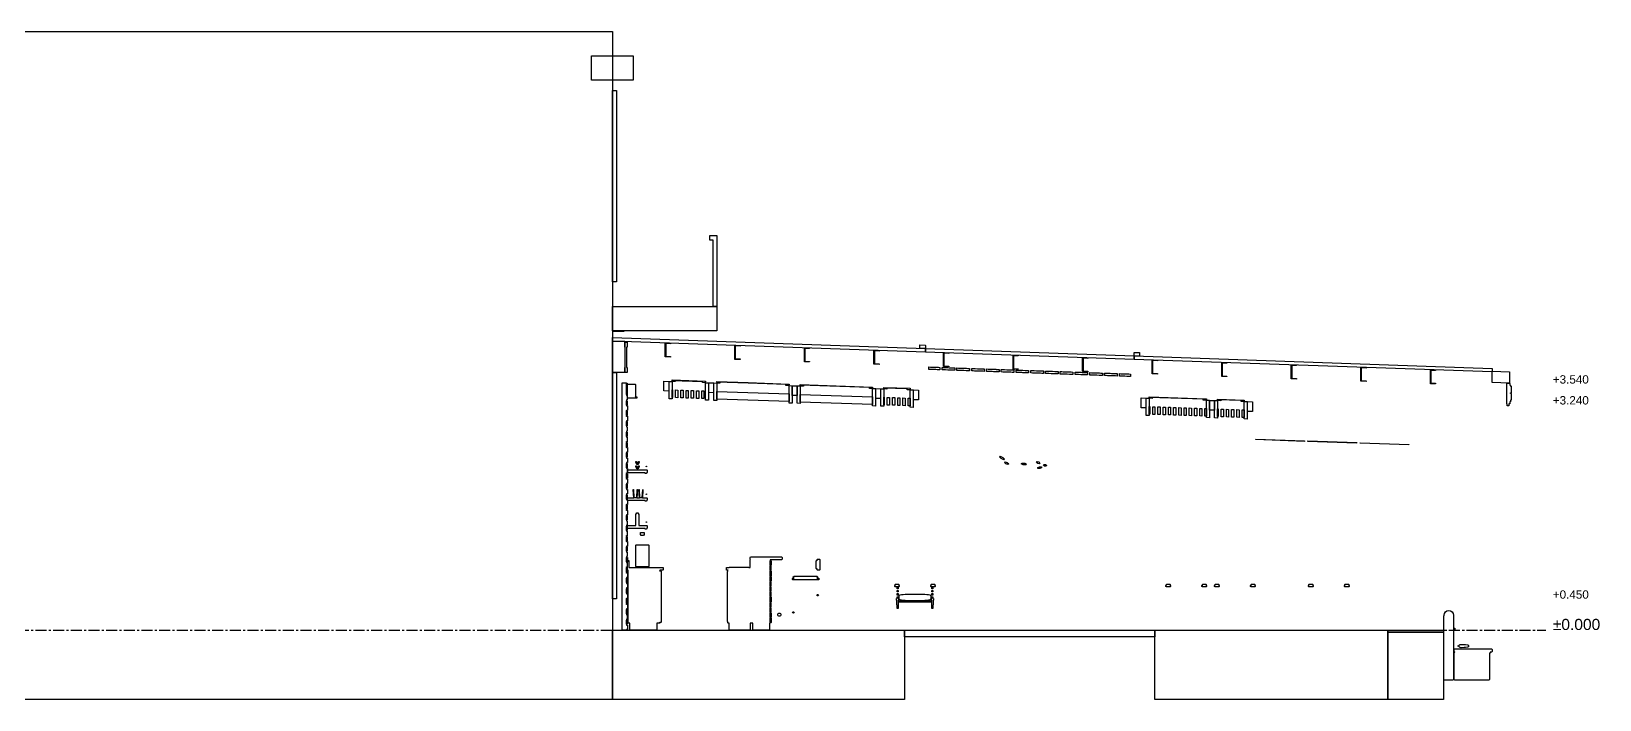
# Model space of a CAD drawing. Header units: millimetres. Extents: x -2320 to 44593, y -183000 to 30400.
# Drawn here: x 22047 to 44593, y -74000 to -64400 of the extents above; entities that cross this region are included whole.
import ezdxf

# ---------------------------------------------------------------- set-up
doc = ezdxf.new("R2010")
doc.units = ezdxf.units.MM
doc.header["$LTSCALE"] = 50
doc.linetypes.add('CENTER', pattern=[5.08, 3.175, -0.635, 0.635, -0.635])
for name, color, linetype in [('A-BLDG', 8, 'Continuous'), ('A-DIMS', 1, 'Continuous'), ('A-SECT', 7, 'Continuous'), ('S-GRID', 8, 'CENTER')]:
    doc.layers.add(name, color=color, linetype=linetype)
doc.styles.add('VN', font='arial.ttf')

msp = doc.modelspace()

# ---------------------------------------------------------------- linework, layer by layer
at = {"layer": 'A-BLDG'}
for points in [[(30400, -74000), (0, -74000), (0, -64400), (30400, -64400)], [(30700, -65100), (30100, -65100), (30100, -64750), (30700, -64750)], [(30400, -68000), (30400, -65250), (30460, -65250), (30460, -68000)], [(31850, -68350), (31850, -67400), (31800, -67400), (31800, -67330), (31900, -67330), (31900, -67350), (31900, -67400), (31900, -68350)], [(31900, -68700), (30400, -68700), (30400, -68350), (31900, -68350)], [(30610, -69300), (30580, -69300), (30580, -69230), (30584, -69230), (30584, -68935), (30580, -68935), (30580, -68865), (30610, -68865), (30610, -68935), (30601, -68935), (30601, -69230), (30610, -69230)], [(30460, -72550), (30400, -72550), (30400, -69300), (30460, -69300)]]:
    msp.add_lwpolyline(points, close=True, dxfattribs=at)
at = {"layer": 'A-SECT'}
for points in [[(30565, -68700), (30565, -68712), (30415, -68712), (30415, -68700)], [(34899, -68957.5), (34899, -69007.5), (30400, -68850), (30400, -68800)], [(30580, -68850), (30580, -69300), (30400, -69300), (30400, -68850)], [(31160, -68884.6), (31160, -68876.6), (31235, -68879.2), (31235, -68887.2), (31166, -68884.8), (31166, -69068.8), (31160, -69068.6)], [(32160, -68919.6), (32160, -68911.6), (32235, -68914.2), (32235, -68922.2), (32166, -68919.8), (32166, -69103.8), (32160, -69103.6)], [(33160, -68954.6), (33160, -68946.6), (33235, -68949.2), (33235, -68957.2), (33166, -68954.8), (33166, -69138.8), (33160, -69138.6)], [(34160, -68989.6), (34160, -68981.6), (34235, -68984.2), (34235, -68992.2), (34166, -68989.8), (34166, -69173.8), (34160, -69173.6)], [(34899, -68954.5), (34896, -68957.4), (34822, -68954.8), (34819, -68951.7), (34819, -68907.7), (34822, -68904.8), (34896, -68907.4), (34899, -68910.5)], [(37899, -69062.5), (37899, -69112.5), (34899, -69007.5), (34899, -68957.5)], [(31160, -69076.6), (31160, -69068.6), (31235, -69071.2), (31235, -69079.2)], [(32160, -69111.6), (32160, -69103.6), (32235, -69106.2), (32235, -69114.2)], [(33160, -69146.6), (33160, -69138.6), (33235, -69141.2), (33235, -69149.2)], [(34160, -69181.6), (34160, -69173.6), (34235, -69176.2), (34235, -69184.2)], [(35160, -69024.6), (35160, -69016.6), (35235, -69019.2), (35235, -69027.2), (35166, -69024.8), (35166, -69208.8), (35160, -69208.6)], [(35160, -69216.6), (35160, -69208.6), (35235, -69211.2), (35235, -69219.2)], [(36160, -69059.6), (36160, -69051.6), (36235, -69054.2), (36235, -69062.2), (36166, -69059.8), (36166, -69243.8), (36160, -69243.6)], [(37160, -69094.6), (37160, -69086.6), (37235, -69089.2), (37235, -69097.2), (37166, -69094.8), (37166, -69278.8), (37160, -69278.6)], [(37979, -69062.3), (37976, -69065.2), (37902, -69062.6), (37899, -69059.5), (37899, -69015.5), (37902, -69012.6), (37976, -69015.2), (37979, -69018.3)], [(43049.2, -69242.7), (43049.2, -69292.7), (37899, -69112.5), (37899, -69062.5)], [(38160, -69129.6), (38160, -69121.6), (38235, -69124.2), (38235, -69132.2), (38166, -69129.8), (38166, -69313.8), (38160, -69313.6)], [(39160, -69164.6), (39160, -69156.6), (39235, -69159.2), (39235, -69167.2), (39166, -69164.8), (39166, -69348.8), (39160, -69348.6)], [(40160, -69199.6), (40160, -69191.6), (40235, -69194.2), (40235, -69202.2), (40166, -69199.8), (40166, -69383.8), (40160, -69383.6)], [(31140, -69425.9), (31210, -69428.4), (31210, -69568.3), (31140, -69565.9)], [(31215, -69678.5), (31215, -69428.5), (31257, -69430), (31257, -69680)], [(31257, -69408), (31740, -69424.9), (31740, -69434.9), (31735, -69434.7), (31735, -69446.7), (31695, -69445.3), (31695, -69433.3), (31257, -69418)], [(31262, -69430.2), (31262, -69418.2), (31302, -69419.6), (31302, -69431.6)], [(32895, -69475.3), (32350, -69456.2), (31900, -69440.5), (31900, -69430.5), (32350, -69446.3), (32940, -69466.9), (32940, -69476.9), (32935, -69476.7), (32935, -69488.7), (32895, -69487.3)], [(31905, -69452.7), (31905, -69440.7), (31945, -69442.1), (31945, -69454.1)], [(35048.7, -69224.7), (35070.2, -69225.5), (35071.1, -69225.5), (35075.3, -69225.6), (35086.6, -69226), (35109.2, -69226.8), (35109.2, -69261.8), (35086.6, -69261), (35075.3, -69260.6), (35071.1, -69260.5), (35070.2, -69260.5), (35048.7, -69259.7), (35033, -69259.2), (35003.1, -69258.1), (34988.9, -69257.6), (34980.6, -69257.3), (34975.1, -69257.1), (34971.3, -69257), (34949, -69256.2), (34949, -69221.2), (34971.3, -69222), (34975.1, -69222.1), (34980.6, -69222.3), (34988.9, -69222.6), (35003.1, -69223.1), (35033, -69224.2)], [(35321.5, -69234.3), (35321.5, -69269.3), (35298.9, -69268.5), (35279.4, -69267.8), (35273.3, -69267.6), (35240.4, -69266.4), (35222.2, -69265.8), (35189.3, -69264.6), (35183.3, -69264.4), (35163.7, -69263.7), (35141.1, -69262.9), (35141.1, -69227.9), (35163.7, -69228.7), (35183.3, -69229.4), (35189.3, -69229.6), (35222.2, -69230.8), (35240.4, -69231.4), (35273.3, -69232.6), (35279.4, -69232.8), (35298.9, -69233.5)], [(35533.8, -69241.7), (35533.8, -69276.7), (35511.2, -69275.9), (35491.7, -69275.2), (35485.6, -69275), (35452.7, -69273.8), (35434.5, -69273.2), (35401.6, -69272.1), (35395.6, -69271.8), (35376, -69271.2), (35353.4, -69270.4), (35353.4, -69235.4), (35376, -69236.2), (35395.6, -69236.8), (35401.6, -69237.1), (35434.5, -69238.2), (35452.7, -69238.8), (35485.6, -69240), (35491.7, -69240.2), (35511.2, -69240.9)], [(35746.1, -69249.1), (35746.1, -69284.1), (35723.5, -69283.3), (35704, -69282.6), (35697.9, -69282.4), (35665, -69281.3), (35646.8, -69280.6), (35613.9, -69279.5), (35607.9, -69279.3), (35588.3, -69278.6), (35565.7, -69277.8), (35565.7, -69242.8), (35588.3, -69243.6), (35607.9, -69244.3), (35613.9, -69244.5), (35646.8, -69245.6), (35665, -69246.3), (35697.9, -69247.4), (35704, -69247.6), (35723.5, -69248.3)], [(35958.4, -69256.5), (35958.4, -69291.5), (35935.8, -69290.8), (35916.3, -69290.1), (35910.2, -69289.9), (35877.3, -69288.7), (35859.2, -69288.1), (35826.3, -69286.9), (35820.2, -69286.7), (35800.6, -69286), (35778, -69285.2), (35778, -69250.2), (35800.6, -69251), (35820.2, -69251.7), (35826.3, -69251.9), (35859.2, -69253.1), (35877.3, -69253.7), (35910.2, -69254.9), (35916.3, -69255.1), (35935.8, -69255.8)], [(36170.7, -69264), (36170.7, -69299), (36148.1, -69298.2), (36128.6, -69297.5), (36122.5, -69297.3), (36089.6, -69296.1), (36071.5, -69295.5), (36038.6, -69294.3), (36032.5, -69294.1), (36012.9, -69293.5), (35990.4, -69292.7), (35990.4, -69257.7), (36012.9, -69258.5), (36032.5, -69259.1), (36038.6, -69259.3), (36071.5, -69260.5), (36089.6, -69261.1), (36122.5, -69262.3), (36128.6, -69262.5), (36148.1, -69263.2)], [(36160, -69251.6), (36160, -69243.6), (36235, -69246.2), (36235, -69254.2)], [(36360.4, -69270.6), (36383, -69271.4), (36383, -69306.4), (36360.4, -69305.6), (36340.9, -69304.9), (36334.8, -69304.7), (36301.9, -69303.6), (36283.8, -69302.9), (36250.9, -69301.8), (36244.8, -69301.6), (36225.2, -69300.9), (36202.7, -69300.1), (36202.7, -69265.1), (36225.2, -69265.9), (36244.8, -69266.6), (36250.9, -69266.8), (36283.8, -69267.9), (36301.9, -69268.6), (36334.8, -69269.7), (36340.9, -69269.9)], [(36595.3, -69278.8), (36595.3, -69313.8), (36572.8, -69313), (36553.2, -69312.4), (36547.1, -69312.1), (36514.2, -69311), (36496.1, -69310.4), (36463.2, -69309.2), (36457.1, -69309), (36437.6, -69308.3), (36415, -69307.5), (36415, -69272.5), (36437.6, -69273.3), (36457.1, -69274), (36463.2, -69274.2), (36496.1, -69275.4), (36514.2, -69276), (36547.1, -69277.1), (36553.2, -69277.4), (36572.8, -69278)], [(36807.6, -69286.3), (36807.6, -69321.3), (36785.1, -69320.5), (36765.5, -69319.8), (36759.4, -69319.6), (36726.5, -69318.4), (36708.4, -69317.8), (36675.5, -69316.6), (36669.4, -69316.4), (36649.9, -69315.7), (36627.3, -69315), (36627.3, -69280), (36649.9, -69280.7), (36669.4, -69281.4), (36675.5, -69281.6), (36708.4, -69282.8), (36726.5, -69283.4), (36759.4, -69284.6), (36765.5, -69284.8), (36785.1, -69285.5)], [(37020, -69293.7), (37020, -69328.7), (36997.4, -69327.9), (36977.8, -69327.2), (36971.7, -69327), (36938.8, -69325.9), (36920.7, -69325.2), (36887.8, -69324.1), (36881.7, -69323.9), (36862.2, -69323.2), (36839.6, -69322.4), (36839.6, -69287.4), (36862.2, -69288.2), (36881.7, -69288.9), (36887.8, -69289.1), (36920.7, -69290.2), (36938.8, -69290.9), (36971.7, -69292), (36977.8, -69292.2), (36997.4, -69292.9)], [(37232.3, -69301.1), (37232.3, -69336.1), (37209.7, -69335.3), (37190.1, -69334.7), (37184.1, -69334.4), (37151.2, -69333.3), (37133, -69332.7), (37100.1, -69331.5), (37094, -69331.3), (37074.5, -69330.6), (37051.9, -69329.8), (37051.9, -69294.8), (37074.5, -69295.6), (37094, -69296.3), (37100.1, -69296.5), (37133, -69297.7), (37151.2, -69298.3), (37184.1, -69299.4), (37190.1, -69299.7), (37209.7, -69300.3)], [(37160, -69286.6), (37160, -69278.6), (37235, -69281.2), (37235, -69289.2)], [(37444.6, -69308.6), (37444.6, -69343.6), (37422, -69342.8), (37402.4, -69342.1), (37396.4, -69341.9), (37363.5, -69340.7), (37345.3, -69340.1), (37312.4, -69338.9), (37306.3, -69338.7), (37286.8, -69338), (37264.2, -69337.2), (37264.2, -69302.2), (37286.8, -69303), (37306.3, -69303.7), (37312.4, -69303.9), (37345.3, -69305.1), (37363.5, -69305.7), (37396.4, -69306.9), (37402.4, -69307.1), (37422, -69307.8)], [(37656.9, -69316), (37656.9, -69351), (37634.3, -69350.2), (37614.7, -69349.5), (37608.7, -69349.3), (37575.8, -69348.2), (37557.6, -69347.5), (37524.7, -69346.4), (37518.6, -69346.2), (37499.1, -69345.5), (37476.5, -69344.7), (37476.5, -69309.7), (37499.1, -69310.5), (37518.6, -69311.2), (37524.7, -69311.4), (37557.6, -69312.5), (37575.8, -69313.2), (37608.7, -69314.3), (37614.7, -69314.5), (37634.3, -69315.2)], [(37849, -69322.7), (37849, -69357.7), (37826.7, -69356.9), (37822.9, -69356.8), (37817.4, -69356.6), (37809.1, -69356.3), (37794.9, -69355.8), (37765, -69354.8), (37749.3, -69354.2), (37727.8, -69353.5), (37726.9, -69353.4), (37711.4, -69352.9), (37688.8, -69352.1), (37688.8, -69317.1), (37711.4, -69317.9), (37726.9, -69318.4), (37727.8, -69318.5), (37749.3, -69319.2), (37765, -69319.8), (37794.9, -69320.8), (37809.1, -69321.3), (37817.4, -69321.6), (37822.9, -69321.8), (37826.7, -69321.9)], [(38160, -69321.6), (38160, -69313.6), (38235, -69316.2), (38235, -69324.2)], [(39160, -69356.6), (39160, -69348.6), (39235, -69351.2), (39235, -69359.2)], [(40160, -69391.6), (40160, -69383.6), (40235, -69386.2), (40235, -69394.2)], [(41160, -69234.6), (41160, -69226.6), (41235, -69229.2), (41235, -69237.2), (41166, -69234.8), (41166, -69418.8), (41160, -69418.6)], [(41160, -69426.6), (41160, -69418.6), (41235, -69421.2), (41235, -69429.2)], [(42160, -69269.6), (42160, -69261.6), (42235, -69264.2), (42235, -69272.2), (42166, -69269.8), (42166, -69453.8), (42160, -69453.6)], [(43299.3, -69291.5), (43299.3, -69451.5), (43049.3, -69442.7), (43049.3, -69282.7)], [(30604.5, -72845), (30603, -72843.5), (30603, -72931.5), (30604.5, -72930), (30617.5, -72930), (30619, -72931.5), (30619, -72993.5), (30617.5, -72995), (30604.5, -72995), (30603, -72993.5), (30603, -73000), (30540, -73000), (30540, -69450), (30603, -69450), (30603, -69631.5), (30604.5, -69630), (30612.4, -69630), (30613.9, -69631.5), (30613.9, -69693.5), (30612.4, -69695), (30604.5, -69695), (30603, -69693.5), (30603, -69781.5), (30604.5, -69780), (30613.3, -69780), (30614.8, -69781.5), (30614.8, -69843.5), (30613.3, -69845), (30604.5, -69845), (30603, -69843.5), (30603, -69931.5), (30604.5, -69930), (30617.5, -69930), (30619, -69931.5), (30619, -69993.5), (30617.5, -69995), (30604.5, -69995), (30603, -69993.5), (30603, -70081.5), (30604.5, -70080), (30612.2, -70080), (30613.7, -70081.5), (30613.7, -70143.5), (30612.2, -70145), (30604.5, -70145), (30603, -70143.5), (30603, -70231.5), (30604.5, -70230), (30611.8, -70230), (30613.3, -70231.5), (30613.3, -70293.5), (30611.8, -70295), (30604.5, -70295), (30603, -70293.5), (30603, -70381.5), (30604.5, -70380), (30615.3, -70380), (30616.8, -70381.5), (30616.8, -70443.5), (30615.3, -70445), (30604.5, -70445), (30603, -70443.5), (30603, -70531.5), (30604.5, -70530), (30617.5, -70530), (30619, -70531.5), (30619, -70593.5), (30617.5, -70595), (30604.5, -70595), (30603, -70593.5), (30603, -70681.5), (30604.5, -70680), (30615.2, -70680), (30616.7, -70681.5), (30616.7, -70743.5), (30615.2, -70745), (30604.5, -70745), (30603, -70743.5), (30603, -70831.5), (30604.5, -70830), (30614, -70830), (30615.5, -70831.5), (30615.5, -70893.5), (30614, -70895), (30604.5, -70895), (30603, -70893.5), (30603, -70981.5), (30604.5, -70980), (30615.5, -70980), (30617, -70981.5), (30617, -71043.5), (30615.5, -71045), (30604.5, -71045), (30603, -71043.5), (30603, -71131.5), (30604.5, -71130), (30617.5, -71130), (30619, -71131.5), (30619, -71193.5), (30617.5, -71195), (30604.5, -71195), (30603, -71193.5), (30603, -71281.5), (30604.5, -71280), (30613.3, -71280), (30614.8, -71281.5), (30614.8, -71343.5), (30613.3, -71345), (30604.5, -71345), (30603, -71343.5), (30603, -71431.5), (30604.5, -71430), (30612.6, -71430), (30614.1, -71431.5), (30614.1, -71493.5), (30612.6, -71495), (30604.5, -71495), (30603, -71493.5), (30603, -71581.5), (30604.5, -71580), (30612.2, -71580), (30613.7, -71581.5), (30613.7, -71643.5), (30612.2, -71645), (30604.5, -71645), (30603, -71643.5), (30603, -71731.5), (30604.5, -71730), (30617.5, -71730), (30619, -71731.5), (30619, -71793.5), (30617.5, -71795), (30604.5, -71795), (30603, -71793.5), (30603, -71881.5), (30604.5, -71880), (30611.9, -71880), (30613.4, -71881.5), (30613.4, -71943.5), (30611.9, -71945), (30604.5, -71945), (30603, -71943.5), (30603, -72031.5), (30604.5, -72030), (30611.5, -72030), (30613, -72031.5), (30613, -72093.5), (30611.5, -72095), (30604.5, -72095), (30603, -72093.5), (30603, -72181.5), (30604.5, -72180), (30613.2, -72180), (30614.7, -72181.5), (30614.7, -72243.5), (30613.2, -72245), (30604.5, -72245), (30603, -72243.5), (30603, -72331.5), (30604.5, -72330), (30617.5, -72330), (30619, -72331.5), (30619, -72393.5), (30617.5, -72395), (30604.5, -72395), (30603, -72393.5), (30603, -72481.5), (30604.5, -72480), (30614.4, -72480), (30615.9, -72481.5), (30615.9, -72543.5), (30614.4, -72545), (30604.5, -72545), (30603, -72543.5), (30603, -72631.5), (30604.5, -72630), (30613.4, -72630), (30614.9, -72631.5), (30614.9, -72693.5), (30613.4, -72695), (30604.5, -72695), (30603, -72693.5), (30603, -72781.5), (30604.5, -72780), (30612.9, -72780), (30614.4, -72781.5), (30614.4, -72843.5), (30612.9, -72845)], [(30613.5, -69451.5), (30613.5, -69618.5), (30604.5, -69618.5), (30604.5, -69451.5)], [(30750, -69670), (30615, -69670), (30615, -69650), (30619, -69650), (30615, -69646), (30615, -69474), (30619, -69470), (30726, -69470), (30730, -69474), (30730, -69646), (30726, -69650), (30750, -69650)], [(31258, -69660), (31258, -69550), (31265.5, -69550.3), (31265.5, -69660.3)], [(31308.5, -69661.8), (31308.5, -69551.8), (31340.5, -69552.9), (31340.5, -69662.9)], [(31383.5, -69664.4), (31383.5, -69554.4), (31415.5, -69555.5), (31415.5, -69665.5)], [(31458.5, -69667), (31458.5, -69557), (31490.5, -69558.2), (31490.5, -69668.2)], [(31533.5, -69669.7), (31533.5, -69559.7), (31565.5, -69560.8), (31565.5, -69670.8)], [(31608.5, -69672.3), (31608.5, -69562.3), (31640.5, -69563.4), (31640.5, -69673.4)], [(31683.5, -69674.9), (31683.5, -69564.9), (31715.5, -69566), (31715.5, -69676)], [(31740, -69696.9), (31740, -69446.9), (31782, -69448.4), (31782, -69698.4)], [(31785, -69448.5), (31855, -69450.9), (31855, -69590.9), (31785, -69588.5)], [(31858, -69701), (31858, -69451), (31900, -69452.5), (31900, -69702.5)], [(31901, -69682.5), (31901, -69572.5), (32939, -69608.9), (32939, -69718.9)], [(32940, -69738.9), (32940, -69488.9), (32982, -69490.4), (32982, -69740.4)], [(32985, -69490.5), (33055, -69492.9), (33055, -69632.9), (32985, -69630.5)], [(33058, -69743), (33058, -69493), (33100, -69494.5), (33100, -69744.5)], [(34140, -69518.9), (34135, -69518.7), (34135, -69530.7), (34095, -69529.3), (34095, -69517.3), (33100, -69482.5), (33100, -69472.5), (34140, -69508.9)], [(33101, -69724.5), (33101, -69614.5), (34139, -69650.9), (34139, -69760.9)], [(33105, -69494.7), (33105, -69482.7), (33145, -69484.1), (33145, -69496.1)], [(34140, -69780.9), (34140, -69530.9), (34182, -69532.4), (34182, -69782.4)], [(34185, -69532.5), (34255, -69534.9), (34255, -69674.9), (34185, -69672.5)], [(34258, -69785), (34258, -69535), (34300, -69536.5), (34300, -69786.5)], [(34300, -69524.5), (34300, -69514.5), (34683, -69527.9), (34683, -69537.9), (34678, -69537.7), (34678, -69549.7), (34638, -69548.3), (34638, -69536.3)], [(34301, -69766.5), (34301, -69656.5), (34308.5, -69656.8), (34308.5, -69766.8)], [(34305, -69536.7), (34305, -69524.7), (34345, -69526.1), (34345, -69538.1)], [(34351.5, -69768.3), (34351.5, -69658.3), (34383.5, -69659.4), (34383.5, -69769.4)], [(34426.5, -69660.9), (34458.5, -69662), (34458.5, -69772), (34426.5, -69770.9)], [(34501.5, -69663.6), (34533.5, -69664.7), (34533.5, -69774.7), (34501.5, -69773.6)], [(34576.5, -69776.2), (34576.5, -69666.2), (34608.5, -69667.3), (34608.5, -69777.3)], [(34683, -69799.9), (34683, -69549.9), (34725, -69551.4), (34725, -69801.4)], [(34730, -69551.5), (34800, -69554), (34800, -69694), (34730, -69691.6)], [(38000, -69666), (38070, -69668.4), (38070, -69808.5), (38000, -69806)], [(38075, -69918.6), (38075, -69668.6), (38117, -69670.1), (38117, -69920.1)], [(38935, -69698.7), (38895, -69697.3), (38895, -69685.3), (38117, -69658.1), (38117, -69648.1), (38940, -69676.9), (38940, -69686.9), (38935, -69686.7)], [(38122, -69670.3), (38122, -69658.3), (38162, -69659.7), (38162, -69671.7)], [(42160, -69461.6), (42160, -69453.6), (42235, -69456.2), (42235, -69464.2)], [(43264.5, -69751.7), (43262.5, -69751.7), (43259.5, -69748.7), (43259.5, -69456.7), (43262.5, -69453.7), (43296.7, -69453.7), (43299.7, -69456.7), (43299.7, -69481.7), (43311.7, -69481.7), (43311.7, -69497.7), (43313.7, -69495.7), (43317.8, -69495.7), (43319.8, -69497.7), (43319.8, -69593.7), (43317.8, -69595.7), (43313.7, -69595.7), (43311.7, -69593.7), (43311.7, -69601.7), (43313.7, -69599.7), (43317.8, -69599.7), (43319.8, -69601.7), (43319.8, -69697.7), (43317.8, -69699.7), (43313.7, -69699.7), (43311.7, -69697.7), (43311.7, -69721.7), (43299.7, -69721.7), (43299.7, -69748.7), (43296.7, -69751.7), (43289.6, -69751.7), (43289.6, -69778.8), (43264.5, -69777.5)], [(30613.2, -69706.5), (30613.2, -69768.5), (30604.5, -69768.5), (30604.5, -69706.5)], [(30613.7, -69856.5), (30613.7, -69918.5), (30604.5, -69918.5), (30604.5, -69856.5)], [(34651.5, -69778.8), (34651.5, -69668.8), (34682, -69669.9), (34682, -69779.9)], [(38118, -69900.1), (38118, -69790.1), (38125.5, -69790.4), (38125.5, -69900.4)], [(38168.5, -69901.9), (38168.5, -69791.9), (38200.5, -69793), (38200.5, -69903)], [(38243.5, -69904.5), (38243.5, -69794.5), (38275.5, -69795.6), (38275.5, -69905.6)], [(38318.5, -69907.1), (38318.5, -69797.1), (38350.5, -69798.3), (38350.5, -69908.3)], [(38393.5, -69799.8), (38425.5, -69800.9), (38425.5, -69910.9), (38393.5, -69909.8)], [(38468.5, -69802.4), (38500.5, -69803.5), (38500.5, -69913.5), (38468.5, -69912.4)], [(38543.5, -69805), (38575.5, -69806.1), (38575.5, -69916.1), (38543.5, -69915)], [(38618.5, -69917.6), (38618.5, -69807.6), (38650.5, -69808.8), (38650.5, -69918.8)], [(38693.5, -69920.3), (38693.5, -69810.3), (38725.5, -69811.4), (38725.5, -69921.4)], [(38768.5, -69922.9), (38768.5, -69812.9), (38800.5, -69814), (38800.5, -69924)], [(38843.5, -69925.5), (38843.5, -69815.5), (38875.5, -69816.6), (38875.5, -69926.6)], [(38918.5, -69928.1), (38918.5, -69818.1), (38939, -69818.9), (38939, -69928.9)], [(38940, -69948.9), (38940, -69698.9), (38982, -69700.4), (38982, -69950.4)], [(38985, -69700.5), (39055, -69702.9), (39055, -69842.9), (38985, -69840.5)], [(39058, -69953), (39058, -69703), (39100, -69704.5), (39100, -69954.5)], [(39483, -69705.9), (39478, -69705.7), (39478, -69717.7), (39438, -69716.3), (39438, -69704.3), (39100, -69692.5), (39100, -69682.5), (39483, -69695.9)], [(39101, -69934.5), (39101, -69824.5), (39108.5, -69824.8), (39108.5, -69934.8)], [(39105, -69704.7), (39105, -69692.7), (39145, -69694.1), (39145, -69706.1)], [(39151.5, -69936.3), (39151.5, -69826.3), (39183.5, -69827.4), (39183.5, -69937.4)], [(39226.5, -69828.9), (39258.5, -69830), (39258.5, -69940), (39226.5, -69938.9)], [(39301.5, -69831.6), (39333.5, -69832.7), (39333.5, -69942.7), (39301.5, -69941.6)], [(39376.5, -69944.2), (39376.5, -69834.2), (39408.5, -69835.3), (39408.5, -69945.3)], [(39451.5, -69946.8), (39451.5, -69836.8), (39482, -69837.9), (39482, -69947.9)], [(39483, -69717.9), (39525, -69719.4), (39525, -69969.4), (39483, -69967.9)], [(39530, -69719.5), (39600, -69722), (39600, -69862), (39530, -69859.6)], [(30612.9, -70006.5), (30612.9, -70068.5), (30604.5, -70068.5), (30604.5, -70006.5)], [(30611.9, -70156.5), (30611.9, -70218.5), (30604.5, -70218.5), (30604.5, -70156.5)], [(30604.5, -70306.5), (30612.4, -70306.5), (30612.4, -70368.5), (30604.5, -70368.5)], [(39649.7, -70265.1), (39650, -70256.9), (40350, -70281.4), (40349.7, -70289.6)], [(40399.7, -70291.3), (40400, -70283.1), (41100, -70307.6), (41099.7, -70315.8)], [(41149.7, -70317.6), (41150, -70309.4), (41850, -70333.9), (41849.7, -70342.1)], [(30611.5, -70456.5), (30611.5, -70518.5), (30604.5, -70518.5), (30604.5, -70456.5)], [(36038.9, -70545.5), (36025, -70553.1), (35987, -70536.4), (35962.8, -70512.1), (35976.8, -70504.5), (36014.8, -70521.2)], [(30612.5, -70606.5), (30612.5, -70668.5), (30604.5, -70668.5), (30604.5, -70606.5)], [(30614.6, -70756.5), (30614.6, -70818.5), (30604.5, -70818.5), (30604.5, -70756.5)], [(30888, -70750), (30870, -70750), (30870, -70740), (30619, -70740), (30615, -70736), (30615, -70704), (30619, -70700), (30896, -70700), (30900, -70704), (30900, -70736), (30896, -70740), (30888, -70740)], [(30782.5, -70593), (30779.9, -70600.6), (30765.7, -70624.3), (30754.3, -70624.3), (30740.1, -70600.6), (30737.5, -70593), (30735, -70578), (30740.1, -70578), (30742.3, -70578), (30754.3, -70602.3), (30765.7, -70602.3), (30777.7, -70578), (30779.9, -70578), (30785, -70578)], [(30782.5, -70655), (30779.9, -70662.6), (30765.7, -70686.3), (30754.3, -70686.3), (30740.1, -70662.6), (30737.5, -70655), (30735, -70640), (30740.1, -70640), (30742.3, -70640), (30754.3, -70664.3), (30765.7, -70664.3), (30777.7, -70640), (30779.9, -70640), (30785, -70640)], [(30888, -70654), (30885.2, -70652.8), (30884, -70650), (30885.2, -70647.2), (30888, -70646), (30890.8, -70647.2), (30892, -70650), (30890.8, -70652.8)], [(36077, -70593.6), (36097.6, -70611.8), (36087, -70621.8), (36055.9, -70613.8), (36035.3, -70595.6), (36045.9, -70585.5)], [(36354.9, -70617.6), (36344.1, -70629), (36305.7, -70626.3), (36278.2, -70612.3), (36289, -70600.9), (36327.4, -70603.6)], [(36544.8, -70599.7), (36537, -70611), (36514.1, -70607.3), (36499.2, -70592.1), (36507, -70580.8), (36529.9, -70584.5)], [(36569, -70670.8), (36543.4, -70681.9), (36516.1, -70679.6), (36514.3, -70666.3), (36539.9, -70655.3), (36567.2, -70657.6)], [(36641.8, -70633.9), (36635, -70645.9), (36612.1, -70645.1), (36595.8, -70632.3), (36602.5, -70620.3), (36625.5, -70621.1)], [(30604.5, -70906.5), (30614.4, -70906.5), (30614.4, -70968.5), (30604.5, -70968.5)], [(30896, -71140), (30888, -71140), (30888, -71150), (30870, -71150), (30870, -71140), (30619, -71140), (30615, -71136), (30615, -71104), (30619, -71100), (30707.1, -71100), (30700.7, -70980), (30703.7, -70980), (30710.1, -71094), (30712.7, -71094), (30724.2, -71094), (30730, -71094), (30735.8, -71094), (30747.3, -71094), (30749.9, -71094), (30756.3, -70980), (30759.3, -70980), (30752.9, -71100), (30787.1, -71100), (30780.7, -70980), (30783.7, -70980), (30790.1, -71094), (30792.7, -71094), (30804.2, -71094), (30810, -71094), (30815.8, -71094), (30827.3, -71094), (30829.9, -71094), (30836.3, -70980), (30839.3, -70980), (30832.9, -71100), (30896, -71100), (30900, -71104), (30900, -71136)], [(30613.5, -71056.5), (30613.5, -71118.5), (30604.5, -71118.5), (30604.5, -71056.5)], [(30612.9, -71206.5), (30612.9, -71268.5), (30604.5, -71268.5), (30604.5, -71206.5)], [(30888, -71054), (30885.2, -71052.8), (30884, -71050), (30885.2, -71047.2), (30888, -71046), (30890.8, -71047.2), (30892, -71050), (30890.8, -71052.8)], [(30604.5, -71356.5), (30613.5, -71356.5), (30613.5, -71418.5), (30604.5, -71418.5)], [(30896, -71540), (30888, -71540), (30888, -71550), (30870, -71550), (30870, -71540), (30619, -71540), (30615, -71536), (30615, -71504), (30619, -71500), (30739, -71500), (30739, -71338.8), (30753.5, -71318.1), (30766.5, -71318.1), (30781, -71338.8), (30781, -71500), (30896, -71500), (30900, -71504), (30900, -71536)], [(30888, -71454), (30885.2, -71452.8), (30884, -71450), (30885.2, -71447.2), (30888, -71446), (30890.8, -71447.2), (30892, -71450), (30890.8, -71452.8)], [(30604.5, -71506.5), (30611.5, -71506.5), (30611.5, -71568.5), (30604.5, -71568.5)], [(30613.1, -71656.5), (30613.1, -71718.5), (30604.5, -71718.5), (30604.5, -71656.5)], [(30854.9, -71600), (30854.9, -71630), (30848.3, -71640.3), (30811.7, -71640.3), (30805.1, -71630), (30805.1, -71600), (30811.7, -71600), (30848.3, -71600)], [(30613.5, -71806.5), (30613.5, -71868.5), (30604.5, -71868.5), (30604.5, -71806.5)], [(30918, -71777), (30923, -71782), (30923, -72088), (30918, -72093), (30742, -72093), (30737, -72088), (30737, -71782), (30742, -71777)], [(30615.1, -71956.5), (30615.1, -72018.5), (30604.5, -72018.5), (30604.5, -71956.5)], [(30604.5, -72106.5), (30614.4, -72106.5), (30614.4, -72168.5), (30604.5, -72168.5)], [(30650, -72900), (30625, -72900), (30625, -72140), (30619, -72140), (30615, -72136), (30615, -72104), (30619, -72100), (30615, -72100), (30615, -72000), (30635, -72000), (30635, -72100), (31126, -72100), (31130, -72104), (31130, -72136), (31126, -72140), (31080, -72140), (31080, -72153), (31083, -72150), (31097, -72150), (31100, -72153), (31100, -72887), (31097, -72890), (31083, -72890), (31080, -72887), (31080, -72900), (31040, -72900), (31040, -73000), (30650, -73000)], [(32080, -72900), (32062, -72900), (32060, -72898), (32060, -72880), (32055, -72880), (32055, -72160), (32060, -72160), (32060, -72142), (32062, -72140), (32042, -72140), (32040, -72138), (32040, -72102), (32042, -72100), (32080, -72100), (32080, -72095), (32360, -72095), (32360, -72100), (32380, -72100), (32380, -71990), (32386, -71990), (32380, -71984), (32380, -71956), (32386, -71950), (32834, -71950), (32840, -71956), (32840, -71984), (32834, -71990), (32668, -71990), (32668, -72900), (32660, -72900), (32660, -73000), (32420, -73000), (32420, -72900), (32400, -72900), (32400, -72898), (32398, -72900), (32380, -72900), (32380, -73000), (32080, -73000)], [(32669.5, -72005), (32680.1, -72005), (32681.6, -72006.5), (32681.6, -72068.5), (32680.1, -72070), (32669.5, -72070), (32668, -72068.5), (32668, -72006.5)], [(32668, -72143.5), (32668, -72081.5), (32669.5, -72080), (32676.6, -72080), (32678.1, -72081.5), (32678.1, -72143.5), (32676.6, -72145), (32669.5, -72145)], [(33345, -71985), (33350, -71980), (33375, -71980), (33380, -71985), (33380, -72135), (33375, -72140), (33350, -72140), (33345, -72135), (33345, -72114), (33339, -72120), (33336, -72120), (33330, -72114), (33330, -72006), (33336, -72000), (33339, -72000), (33345, -72006)], [(30604.5, -72256.5), (30611.9, -72256.5), (30611.9, -72318.5), (30604.5, -72318.5)], [(32680.4, -72220), (32669.5, -72220), (32668, -72218.5), (32668, -72156.5), (32669.5, -72155), (32680.4, -72155), (32681.9, -72156.5), (32681.9, -72218.5)], [(32680.1, -72293.5), (32678.6, -72295), (32669.5, -72295), (32668, -72293.5), (32668, -72231.5), (32669.5, -72230), (32678.6, -72230), (32680.1, -72231.5)], [(32668, -72368.5), (32668, -72306.5), (32669.5, -72305), (32677.5, -72305), (32679, -72306.5), (32679, -72368.5), (32677.5, -72370), (32669.5, -72370)], [(33370, -72276), (33366, -72280), (32994, -72280), (32990, -72276), (32990, -72259), (32994, -72255), (33012, -72255), (33000, -72243), (33000, -72237), (33012, -72225), (33338, -72225), (33350, -72237), (33350, -72243), (33338, -72255), (33366, -72255), (33370, -72259)], [(34458, -72374), (34458, -72361), (34464, -72355), (34468, -72355), (34464, -72351), (34464, -72344), (34468, -72340), (34514, -72340), (34518, -72344), (34518, -72351), (34514, -72355), (34518, -72355), (34524, -72361), (34524, -72374), (34518, -72380), (34464, -72380)], [(34976, -72374), (34976, -72361), (34982, -72355), (34986, -72355), (34982, -72351), (34982, -72344), (34986, -72340), (35032, -72340), (35036, -72344), (35036, -72351), (35032, -72355), (35036, -72355), (35042, -72361), (35042, -72374), (35036, -72380), (34982, -72380)], [(38424, -72361), (38424, -72374), (38418, -72380), (38364, -72380), (38358, -72374), (38358, -72361), (38364, -72355), (38368, -72355), (38364, -72351), (38364, -72344), (38368, -72340), (38414, -72340), (38418, -72344), (38418, -72351), (38414, -72355), (38418, -72355)], [(38942, -72361), (38942, -72374), (38936, -72380), (38882, -72380), (38876, -72374), (38876, -72361), (38882, -72355), (38886, -72355), (38882, -72351), (38882, -72344), (38886, -72340), (38932, -72340), (38936, -72344), (38936, -72351), (38932, -72355), (38936, -72355)], [(39124, -72361), (39124, -72374), (39118, -72380), (39064, -72380), (39058, -72374), (39058, -72361), (39064, -72355), (39068, -72355), (39064, -72351), (39064, -72344), (39068, -72340), (39114, -72340), (39118, -72344), (39118, -72351), (39114, -72355), (39118, -72355)], [(39642, -72361), (39642, -72374), (39636, -72380), (39582, -72380), (39576, -72374), (39576, -72361), (39582, -72355), (39586, -72355), (39582, -72351), (39582, -72344), (39586, -72340), (39632, -72340), (39636, -72344), (39636, -72351), (39632, -72355), (39636, -72355)], [(40474, -72361), (40474, -72374), (40468, -72380), (40414, -72380), (40408, -72374), (40408, -72361), (40414, -72355), (40418, -72355), (40414, -72351), (40414, -72344), (40418, -72340), (40464, -72340), (40468, -72344), (40468, -72351), (40464, -72355), (40468, -72355)], [(40992, -72361), (40992, -72374), (40986, -72380), (40932, -72380), (40926, -72374), (40926, -72361), (40932, -72355), (40936, -72355), (40932, -72351), (40932, -72344), (40936, -72340), (40982, -72340), (40986, -72344), (40986, -72351), (40982, -72355), (40986, -72355)], [(30604.5, -72406.5), (30615.1, -72406.5), (30615.1, -72468.5), (30604.5, -72468.5)], [(30614.3, -72556.5), (30614.3, -72618.5), (30604.5, -72618.5), (30604.5, -72556.5)], [(32669.5, -72445), (32668, -72443.5), (32668, -72381.5), (32669.5, -72380), (32678.3, -72380), (32679.8, -72381.5), (32679.8, -72443.5), (32678.3, -72445)], [(32668, -72518.5), (32668, -72456.5), (32669.5, -72455), (32676.9, -72455), (32678.4, -72456.5), (32678.4, -72518.5), (32676.9, -72520), (32669.5, -72520)], [(32669.5, -72530), (32682.5, -72530), (32684, -72531.5), (32684, -72593.5), (32682.5, -72595), (32669.5, -72595), (32668, -72593.5), (32668, -72531.5)], [(33357.8, -72492.2), (33361, -72500), (33357.8, -72507.8), (33350, -72511), (33342.2, -72507.8), (33339, -72500), (33342.2, -72492.2), (33350, -72489)], [(34485, -72570), (34484, -72570), (34482, -72568), (34482, -72547), (34484, -72545), (34492, -72545), (34492, -72532.3), (34492, -72527.7), (34492, -72526.7), (34492, -72525.8), (34492, -72523.2), (34492, -72521.9), (34506, -72521.9), (34506, -72523.2), (34506, -72525.8), (34506, -72526.7), (34506, -72527.7), (34506, -72532.3), (34506, -72545), (34513, -72545), (34515, -72547), (34515, -72568), (34513, -72570), (34512, -72570), (34510, -72573), (34510, -72637), (34512, -72640), (34508, -72640), (34508, -72693.1), (34492, -72693.1), (34492, -72640), (34485, -72640), (34487, -72637), (34487, -72573)], [(34506, -72402.3), (34506, -72403.3), (34506, -72406.8), (34506, -72408.1), (34492, -72408.1), (34492, -72406.8), (34492, -72403.3), (34492, -72402.3), (34492, -72397.7), (34492, -72385), (34506, -72385), (34506, -72397.7)], [(34506, -72453.5), (34492, -72453.5), (34492, -72452.2), (34492, -72448.7), (34492, -72432.5), (34492, -72431.2), (34506, -72431.2), (34506, -72432.5), (34506, -72448.7), (34506, -72452.2)], [(34506, -72498.8), (34492, -72498.8), (34492, -72497.5), (34492, -72494.1), (34492, -72477.8), (34492, -72476.5), (34506, -72476.5), (34506, -72477.8), (34506, -72494.1), (34506, -72497.5)], [(34515, -72580), (34985, -72580), (34985, -72600), (34515, -72600)], [(34523, -72527.5), (34523.1, -72523), (34523.4, -72518.6), (34523.7, -72514.1), (34524.2, -72509.6), (34524.7, -72505.1), (34526.5, -72500.6), (34535.1, -72496.2), (34555.1, -72491.9), (34582, -72488.4), (34610, -72486.4), (34638, -72485.3), (34666, -72484.9), (34694, -72484.7), (34722, -72484.7), (34750, -72484.7), (34778, -72484.7), (34806, -72484.7), (34834, -72484.9), (34862, -72485.3), (34890, -72486.4), (34918, -72488.4), (34944.9, -72491.9), (34964.9, -72496.2), (34973.5, -72500.6), (34975.3, -72505.1), (34975.8, -72509.6), (34976.3, -72514.1), (34976.6, -72518.6), (34976.9, -72523), (34977, -72527.5), (34977.1, -72530.4), (34977.5, -72530.8), (34977.1, -72532.3), (34977, -72536.5), (34976.9, -72541), (34976.6, -72545.4), (34976.3, -72549.9), (34975.8, -72554.4), (34975.3, -72558.9), (34973.5, -72563.4), (34964.9, -72567.8), (34944.9, -72572.1), (34918, -72575.6), (34890, -72577.6), (34862, -72578.7), (34834, -72579.1), (34806, -72579.3), (34778, -72579.3), (34750, -72579.3), (34722, -72579.3), (34694, -72579.3), (34666, -72579.1), (34638, -72578.7), (34610, -72577.6), (34582, -72575.6), (34555.1, -72572.1), (34535.1, -72567.8), (34526.5, -72563.4), (34524.7, -72558.9), (34524.2, -72554.4), (34523.7, -72549.9), (34523.4, -72545.4), (34523.1, -72541), (34523, -72536.5), (34522.9, -72533.6), (34522.5, -72533.2), (34522.9, -72531.7)], [(34988, -72570), (34987, -72570), (34985, -72568), (34985, -72547), (34987, -72545), (34994, -72545), (34994, -72532.3), (34994, -72527.7), (34994, -72526.7), (34994, -72525.8), (34994, -72523.2), (34994, -72521.9), (35008, -72521.9), (35008, -72523.2), (35008, -72525.8), (35008, -72526.7), (35008, -72527.7), (35008, -72532.3), (35008, -72545), (35016, -72545), (35018, -72547), (35018, -72568), (35016, -72570), (35015, -72570), (35013, -72573), (35013, -72637), (35015, -72640), (35008, -72640), (35008, -72693.1), (34992, -72693.1), (34992, -72640), (34988, -72640), (34990, -72637), (34990, -72573)], [(35008, -72402.3), (35008, -72403.3), (35008, -72406.8), (35008, -72408.1), (34994, -72408.1), (34994, -72406.8), (34994, -72403.3), (34994, -72402.3), (34994, -72397.7), (34994, -72385), (35008, -72385), (35008, -72397.7)], [(35008, -72453.5), (34994, -72453.5), (34994, -72452.2), (34994, -72448.7), (34994, -72432.5), (34994, -72431.2), (35008, -72431.2), (35008, -72432.5), (35008, -72448.7), (35008, -72452.2)], [(35008, -72498.8), (34994, -72498.8), (34994, -72497.5), (34994, -72494.1), (34994, -72477.8), (34994, -72476.5), (35008, -72476.5), (35008, -72477.8), (35008, -72494.1), (35008, -72497.5)], [(30613.8, -72706.5), (30613.8, -72768.5), (30604.5, -72768.5), (30604.5, -72706.5)], [(32677.5, -72670), (32669.5, -72670), (32668, -72668.5), (32668, -72606.5), (32669.5, -72605), (32677.5, -72605), (32679, -72606.5), (32679, -72668.5)], [(32678.9, -72743.5), (32677.4, -72745), (32669.5, -72745), (32668, -72743.5), (32668, -72681.5), (32669.5, -72680), (32677.4, -72680), (32678.9, -72681.5)], [(32668, -72818.5), (32668, -72756.5), (32669.5, -72755), (32679.6, -72755), (32681.1, -72756.5), (32681.1, -72818.5), (32679.6, -72820), (32669.5, -72820)], [(32817, -72797), (32806.2, -72803.2), (32793.8, -72803.2), (32783, -72797), (32776.8, -72786.2), (32776.8, -72773.8), (32783, -72763), (32793.8, -72756.8), (32806.2, -72756.8), (32817, -72763), (32823.2, -72773.8), (32823.2, -72786.2)], [(33002, -72736.8), (33009.8, -72740), (33013, -72747.8), (33009.8, -72755.6), (33002, -72758.8), (32994.2, -72755.6), (32991, -72747.8), (32994.2, -72740)], [(42486.2, -73720), (42361.6, -73720), (42353.6, -73712), (42353.6, -72796), (42356.6, -72793), (42355.6, -72788), (42360.8, -72762), (42375.6, -72739.9), (42397.8, -72725.2), (42423.9, -72720), (42450.1, -72725.2), (42472.2, -72739.9), (42487.1, -72762), (42492.3, -72788), (42491.3, -72793), (42494.3, -72796), (42494.3, -73712)], [(34599, -74000), (30400, -74000), (30400, -73001.8), (34599, -73001.8)], [(30614.4, -72856.5), (30614.4, -72918.5), (30604.5, -72918.5), (30604.5, -72856.5)], [(32669.5, -72895), (32668, -72893.5), (32668, -72831.5), (32669.5, -72830), (32679.1, -72830), (32680.6, -72831.5), (32680.6, -72893.5), (32679.1, -72895)], [(38199, -73001.8), (38199, -73100), (34599, -73100), (34599, -73001.8)], [(41549.2, -74000), (38199, -74000), (38199, -73001.8), (41549.2, -73001.8)], [(42349.3, -73000), (42349.3, -73030), (41549.2, -73030), (41549.2, -73000)], [(42349.3, -73030), (42349.3, -74000), (41549.2, -74000), (41549.2, -73030)], [(42499.3, -73000), (42499.3, -72972), (42511.3, -72973.9), (42511.3, -73000)], [(42509.3, -73720), (42499.3, -73710), (42499.3, -73330), (42509.3, -73320), (42511.3, -73320), (42499.3, -73308), (42499.3, -73282), (42511.3, -73270), (43037.2, -73270), (43049.3, -73282), (43049.3, -73308), (43037.2, -73320), (43019.1, -73320), (43019.1, -73335), (43009.1, -73335), (43009.1, -73710), (42999, -73720)], [(42560.4, -73233.8), (42558.3, -73234.4), (42553.9, -73231.6), (42554.9, -73227.1), (42560.3, -73225.6), (42560.9, -73226), (42560.9, -73226.3), (42565.9, -73227.1), (42567.5, -73231.6), (42560.4, -73234.3)], [(42697, -73246.4), (42695.6, -73247.3), (42662.5, -73253), (42647.8, -73253.4), (42600.7, -73254.1), (42588.2, -73252.8), (42577.5, -73247.3), (42574.2, -73241.5), (42572.3, -73235.8), (42571.6, -73230), (42572.3, -73224.2), (42574.2, -73218.5), (42577.5, -73212.7), (42588.2, -73207.2), (42600.7, -73205.9), (42647.8, -73206.6), (42662.5, -73207), (42695.6, -73212.7), (42697, -73213.6), (42704.1, -73218.5), (42709.2, -73224.2), (42710.4, -73228.2), (42716.7, -73228.8), (42710.6, -73231.1), (42709.2, -73235.8), (42704.1, -73241.5)]]:
    msp.add_lwpolyline(points, close=True, dxfattribs=at)
at = {"layer": 'S-GRID'}
msp.add_line((-500, -73000), (43819.8, -73000), dxfattribs=at)

# ---------------------------------------------------------------- texts
at = {"layer": 'A-DIMS', "style": 'VN'}
for s, height, p in [('+3.540', 120, (43919.8, -69460)), ('+3.240', 120, (43919.8, -69760)), ('+0.450', 120, (43919.8, -72550)), ('±0.000', 160, (43919.8, -73000))]:
    msp.add_text(s, height=height, dxfattribs=at).set_placement(p)

doc.saveas('drawing.dxf')
